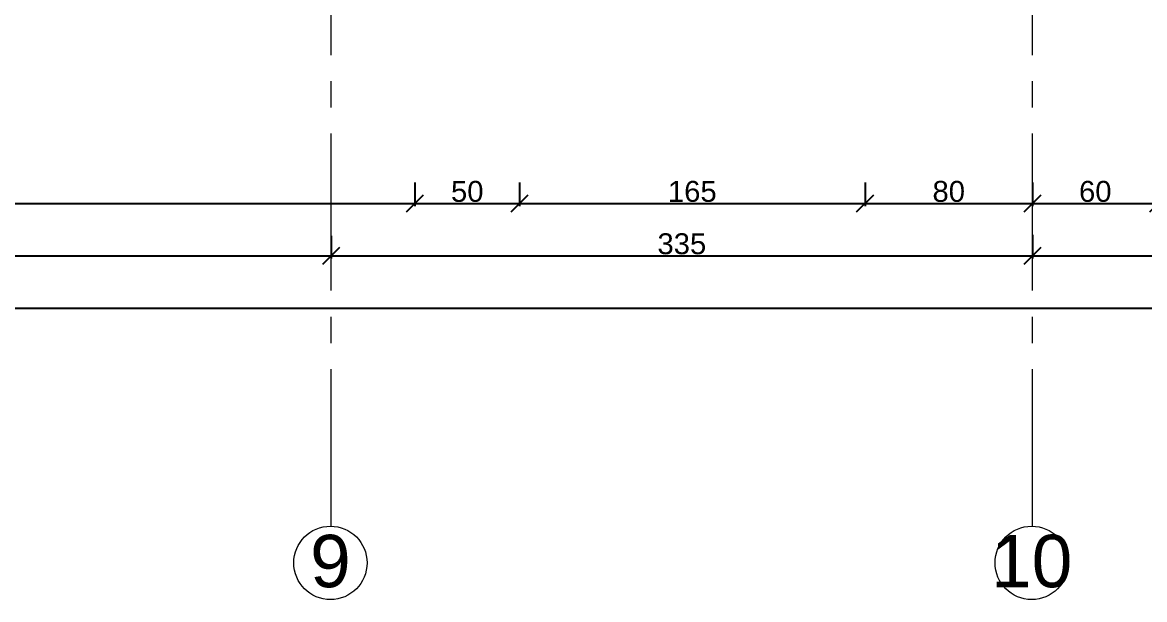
# Model space of a CAD drawing. Header units: centimetres. Extents: x 14449 to 53524, y -19051 to -10746.
# Drawn here: x 31145 to 31681, y -12615 to -12340 of the extents above; entities that cross this region are included whole.
import ezdxf

# ---------------------------------------------------------------- set-up
doc = ezdxf.new("R2010")
doc.units = ezdxf.units.CM
doc.linetypes.add('CENTER2', pattern=[112.5, 75, -12.5, 12.5, -12.5])
for name, color, linetype, lineweight in [('P-AKS', 255, 'Continuous', 5), ('P-ÖLÇÜ DIŞ', 245, 'Continuous', 9), ('rtm-sıva', 252, 'Continuous', 15)]:
    doc.layers.add(name, color=color, linetype=linetype, lineweight=lineweight)
doc.styles.add('arial_1_18', font='arial.ttf', dxfattribs={"height": 0.2})
doc.styles.get("Standard").update_dxf_attribs({"font": 'arial.ttf'})
doc.dimstyles.new('DIŞ ÖLÇÜ', dxfattribs={"dimtxt": 10, "dimasz": 8, "dimexe": 1.25, "dimexo": 0.625, "dimtad": 1, "dimdec": 0, "dimtxsty": 'Standard', "dimblk": 'OBLIQUE', "dimcen": 2.5, "dimse1": 1, "dimse2": 1, "dimclrd": 256, "dimclrt": 256, "dimadec": 0, "dimazin": 0, "dimtfac": 1, "dimtdec": 0, "dimtmove": 0, "dimatfit": 3, "dimldrblk": 'OBLIQUE', "dimfxl": 1, "dimarcsym": 0})

# ---------------------------------------------------------------- blocks, each defined once
blk = doc.blocks.new('YTUJ7U')
at = {"layer": 'P-AKS', "linetype": 'CENTER2'}
for points in [[(28007.12, -9962.63), (28007.12, -8554.55)], [(28342.12, -9962.63), (28342.12, -8554.55)]]:
    blk.add_lwpolyline(points, dxfattribs=at)
at = {"layer": 'P-AKS', "linetype": 'Continuous'}
for centre in [(28006.75, -9980.09), (28341.75, -9980.09)]:
    blk.add_circle(centre, 17.5, dxfattribs=at)
at = {"layer": 'P-AKS', "linetype": 'Continuous', "style": 'arial_1_18'}
for s, p in [('9', (27997.04, -9991.71)), ('10', (28322.33, -9991.71))]:
    blk.add_text(s, height=25, dxfattribs=at).set_placement(p)
blk = doc.blocks.new('_Oblique')
at = {"color": 0, "linetype": 'ByBlock', "lineweight": -2}
blk.add_line((-0.5, -0.5), (0.5, 0.5), dxfattribs=at)
blk = doc.blocks.new('*D4064')
at = {"layer": 'Defpoints', "color": 0, "transparency": 16777216}
for p in [(29315.72, -12463.91), (32402.38, -12463.91), (32402.38, -12476.07)]:
    blk.add_point(p, dxfattribs=at)
at = {"layer": 'P-ÖLÇÜ DIŞ', "color": 0, "lineweight": -2, "transparency": 16777216}
for p, q in [((29315.72, -12466.07), (29315.72, -12477.32)), ((32402.38, -12466.07), (32402.38, -12477.32))]:
    blk.add_line(p, q, dxfattribs=at)
at = {"layer": 'P-ÖLÇÜ DIŞ', "lineweight": -2, "transparency": 16777216}
blk.add_line((29315.72, -12476.07), (32402.38, -12476.07), dxfattribs=at)
at = {"layer": 'P-ÖLÇÜ DIŞ', "lineweight": -2, "transparency": 16777216, "xscale": 8, "yscale": 8, "zscale": 8, "rotation": 180}
blk.add_blockref('_Oblique', (29315.72, -12476.07), dxfattribs=at)
at = {"layer": 'P-ÖLÇÜ DIŞ', "lineweight": -2, "transparency": 16777216, "xscale": 8, "yscale": 8, "zscale": 8}
blk.add_blockref('_Oblique', (32402.38, -12476.07), dxfattribs=at)
at = {"layer": 'P-ÖLÇÜ DIŞ', "transparency": 16777216, "insert": (30859.05, -12470.34), "char_height": 10, "attachment_point": 5}
blk.add_mtext('3087', dxfattribs=at)
blk = doc.blocks.new('*D4071')
at = {"layer": 'Defpoints', "color": 0, "transparency": 16777216}
for p in [(30865.86, -12440.15), (31292.36, -12440.94), (31292.36, -12451.07)]:
    blk.add_point(p, dxfattribs=at)
at = {"layer": 'P-ÖLÇÜ DIŞ', "color": 0, "lineweight": -2, "transparency": 16777216}
for p, q in [((30865.86, -12441.07), (30865.86, -12452.32)), ((31292.36, -12441.56), (31292.36, -12452.32))]:
    blk.add_line(p, q, dxfattribs=at)
at = {"layer": 'P-ÖLÇÜ DIŞ', "lineweight": -2, "transparency": 16777216}
blk.add_line((30865.86, -12451.07), (31292.36, -12451.07), dxfattribs=at)
at = {"layer": 'P-ÖLÇÜ DIŞ', "lineweight": -2, "transparency": 16777216, "xscale": 8, "yscale": 8, "zscale": 8, "rotation": 180}
blk.add_blockref('_Oblique', (30865.86, -12451.07), dxfattribs=at)
at = {"layer": 'P-ÖLÇÜ DIŞ', "lineweight": -2, "transparency": 16777216, "xscale": 8, "yscale": 8, "zscale": 8}
blk.add_blockref('_Oblique', (31292.36, -12451.07), dxfattribs=at)
at = {"layer": 'P-ÖLÇÜ DIŞ', "transparency": 16777216, "insert": (31079.11, -12445.34), "char_height": 10, "attachment_point": 5}
blk.add_mtext('426', dxfattribs=at)
blk = doc.blocks.new('*D4072')
at = {"layer": 'Defpoints', "color": 0, "transparency": 16777216}
for p in [(31292.36, -12440.94), (31627.36, -12439.76), (31627.36, -12451.07)]:
    blk.add_point(p, dxfattribs=at)
at = {"layer": 'P-ÖLÇÜ DIŞ', "color": 0, "lineweight": -2, "transparency": 16777216}
for p, q in [((31627.36, -12441.07), (31627.36, -12452.32)), ((31292.36, -12441.56), (31292.36, -12452.32))]:
    blk.add_line(p, q, dxfattribs=at)
at = {"layer": 'P-ÖLÇÜ DIŞ', "lineweight": -2, "transparency": 16777216}
blk.add_line((31292.36, -12451.07), (31627.36, -12451.07), dxfattribs=at)
at = {"layer": 'P-ÖLÇÜ DIŞ', "lineweight": -2, "transparency": 16777216, "xscale": 8, "yscale": 8, "zscale": 8, "rotation": 180}
blk.add_blockref('_Oblique', (31292.36, -12451.07), dxfattribs=at)
at = {"layer": 'P-ÖLÇÜ DIŞ', "lineweight": -2, "transparency": 16777216, "xscale": 8, "yscale": 8, "zscale": 8}
blk.add_blockref('_Oblique', (31627.36, -12451.07), dxfattribs=at)
at = {"layer": 'P-ÖLÇÜ DIŞ', "transparency": 16777216, "insert": (31459.86, -12445.34), "char_height": 10, "attachment_point": 5}
blk.add_mtext('335', dxfattribs=at)
blk = doc.blocks.new('*D4073')
at = {"layer": 'Defpoints', "color": 0, "transparency": 16777216}
for p in [(31627.36, -12439.76), (32007.36, -12440.93), (32007.36, -12451.07)]:
    blk.add_point(p, dxfattribs=at)
at = {"layer": 'P-ÖLÇÜ DIŞ', "color": 0, "lineweight": -2, "transparency": 16777216}
for p, q in [((31627.36, -12441.07), (31627.36, -12452.32)), ((32007.36, -12441.56), (32007.36, -12452.32))]:
    blk.add_line(p, q, dxfattribs=at)
at = {"layer": 'P-ÖLÇÜ DIŞ', "lineweight": -2, "transparency": 16777216}
blk.add_line((31627.36, -12451.07), (32007.36, -12451.07), dxfattribs=at)
at = {"layer": 'P-ÖLÇÜ DIŞ', "lineweight": -2, "transparency": 16777216, "xscale": 8, "yscale": 8, "zscale": 8, "rotation": 180}
blk.add_blockref('_Oblique', (31627.36, -12451.07), dxfattribs=at)
at = {"layer": 'P-ÖLÇÜ DIŞ', "lineweight": -2, "transparency": 16777216, "xscale": 8, "yscale": 8, "zscale": 8}
blk.add_blockref('_Oblique', (32007.36, -12451.07), dxfattribs=at)
at = {"layer": 'P-ÖLÇÜ DIŞ', "transparency": 16777216, "insert": (31817.36, -12445.34), "char_height": 10, "attachment_point": 5}
blk.add_mtext('380', dxfattribs=at)
blk = doc.blocks.new('*D4081')
at = {"layer": 'Defpoints', "color": 0, "transparency": 16777216}
for p in [(31332.36, -12412.37), (31382.36, -12412.77), (31382.36, -12426.07)]:
    blk.add_point(p, dxfattribs=at)
at = {"layer": 'P-ÖLÇÜ DIŞ', "color": 0, "lineweight": -2, "transparency": 16777216}
for p, q in [((31332.36, -12416.07), (31332.36, -12427.32)), ((31382.36, -12416.07), (31382.36, -12427.32))]:
    blk.add_line(p, q, dxfattribs=at)
at = {"layer": 'P-ÖLÇÜ DIŞ', "lineweight": -2, "transparency": 16777216}
blk.add_line((31332.36, -12426.07), (31382.36, -12426.07), dxfattribs=at)
at = {"layer": 'P-ÖLÇÜ DIŞ', "lineweight": -2, "transparency": 16777216, "xscale": 8, "yscale": 8, "zscale": 8, "rotation": 180}
blk.add_blockref('_Oblique', (31332.36, -12426.07), dxfattribs=at)
at = {"layer": 'P-ÖLÇÜ DIŞ', "lineweight": -2, "transparency": 16777216, "xscale": 8, "yscale": 8, "zscale": 8}
blk.add_blockref('_Oblique', (31382.36, -12426.07), dxfattribs=at)
at = {"layer": 'P-ÖLÇÜ DIŞ', "transparency": 16777216, "insert": (31357.36, -12420.34), "char_height": 10, "attachment_point": 5}
blk.add_mtext('50', dxfattribs=at)
blk = doc.blocks.new('*D4082')
at = {"layer": 'Defpoints', "color": 0, "transparency": 16777216}
for p in [(31382.36, -12412.77), (31547.36, -12413.96), (31547.36, -12426.07)]:
    blk.add_point(p, dxfattribs=at)
at = {"layer": 'P-ÖLÇÜ DIŞ', "color": 0, "lineweight": -2, "transparency": 16777216}
for p, q in [((31382.36, -12416.07), (31382.36, -12427.32)), ((31547.36, -12416.07), (31547.36, -12427.32))]:
    blk.add_line(p, q, dxfattribs=at)
at = {"layer": 'P-ÖLÇÜ DIŞ', "lineweight": -2, "transparency": 16777216}
blk.add_line((31382.36, -12426.07), (31547.36, -12426.07), dxfattribs=at)
at = {"layer": 'P-ÖLÇÜ DIŞ', "lineweight": -2, "transparency": 16777216, "xscale": 8, "yscale": 8, "zscale": 8, "rotation": 180}
blk.add_blockref('_Oblique', (31382.36, -12426.07), dxfattribs=at)
at = {"layer": 'P-ÖLÇÜ DIŞ', "lineweight": -2, "transparency": 16777216, "xscale": 8, "yscale": 8, "zscale": 8}
blk.add_blockref('_Oblique', (31547.36, -12426.07), dxfattribs=at)
at = {"layer": 'P-ÖLÇÜ DIŞ', "transparency": 16777216, "insert": (31464.86, -12420.34), "char_height": 10, "attachment_point": 5}
blk.add_mtext('165', dxfattribs=at)
blk = doc.blocks.new('*D4088')
at = {"layer": 'Defpoints', "color": 0, "transparency": 16777216}
for p in [(31547.36, -12413.96), (31627.36, -12410.77), (31627.36, -12426.07)]:
    blk.add_point(p, dxfattribs=at)
at = {"layer": 'P-ÖLÇÜ DIŞ', "color": 0, "lineweight": -2, "transparency": 16777216}
for p, q in [((31547.36, -12416.07), (31547.36, -12427.32)), ((31627.36, -12416.07), (31627.36, -12427.32))]:
    blk.add_line(p, q, dxfattribs=at)
at = {"layer": 'P-ÖLÇÜ DIŞ', "lineweight": -2, "transparency": 16777216}
blk.add_line((31547.36, -12426.07), (31627.36, -12426.07), dxfattribs=at)
at = {"layer": 'P-ÖLÇÜ DIŞ', "lineweight": -2, "transparency": 16777216, "xscale": 8, "yscale": 8, "zscale": 8, "rotation": 180}
blk.add_blockref('_Oblique', (31547.36, -12426.07), dxfattribs=at)
at = {"layer": 'P-ÖLÇÜ DIŞ', "lineweight": -2, "transparency": 16777216, "xscale": 8, "yscale": 8, "zscale": 8}
blk.add_blockref('_Oblique', (31627.36, -12426.07), dxfattribs=at)
at = {"layer": 'P-ÖLÇÜ DIŞ', "transparency": 16777216, "insert": (31587.36, -12420.34), "char_height": 10, "attachment_point": 5}
blk.add_mtext('80', dxfattribs=at)
blk = doc.blocks.new('*D4089')
at = {"layer": 'Defpoints', "color": 0, "transparency": 16777216}
for p in [(31627.36, -12410.77), (31687.36, -12412.37), (31687.36, -12426.07)]:
    blk.add_point(p, dxfattribs=at)
at = {"layer": 'P-ÖLÇÜ DIŞ', "color": 0, "lineweight": -2, "transparency": 16777216}
for p, q in [((31627.36, -12416.07), (31627.36, -12427.32)), ((31687.36, -12416.07), (31687.36, -12427.32))]:
    blk.add_line(p, q, dxfattribs=at)
at = {"layer": 'P-ÖLÇÜ DIŞ', "lineweight": -2, "transparency": 16777216}
blk.add_line((31627.36, -12426.07), (31687.36, -12426.07), dxfattribs=at)
at = {"layer": 'P-ÖLÇÜ DIŞ', "lineweight": -2, "transparency": 16777216, "xscale": 8, "yscale": 8, "zscale": 8, "rotation": 180}
blk.add_blockref('_Oblique', (31627.36, -12426.07), dxfattribs=at)
at = {"layer": 'P-ÖLÇÜ DIŞ', "lineweight": -2, "transparency": 16777216, "xscale": 8, "yscale": 8, "zscale": 8}
blk.add_blockref('_Oblique', (31687.36, -12426.07), dxfattribs=at)
at = {"layer": 'P-ÖLÇÜ DIŞ', "transparency": 16777216, "insert": (31657.36, -12420.34), "char_height": 10, "attachment_point": 5}
blk.add_mtext('60', dxfattribs=at)
blk = doc.blocks.new('*D5023')
at = {"layer": 'Defpoints', "color": 0, "lineweight": 30, "transparency": 16777216}
for p in [(30788.36, -12308.05), (31332.36, -12308.05), (31332.36, -12426.07)]:
    blk.add_point(p, dxfattribs=at)
at = {"layer": 'P-ÖLÇÜ DIŞ', "color": 0, "lineweight": -2, "transparency": 16777216}
for p, q in [((30788.36, -12416.07), (30788.36, -12427.32)), ((31332.36, -12416.07), (31332.36, -12427.32))]:
    blk.add_line(p, q, dxfattribs=at)
at = {"layer": 'P-ÖLÇÜ DIŞ', "lineweight": -2, "transparency": 16777216}
blk.add_line((30788.36, -12426.07), (31332.36, -12426.07), dxfattribs=at)
at = {"layer": 'P-ÖLÇÜ DIŞ', "lineweight": -2, "transparency": 16777216, "xscale": 8, "yscale": 8, "zscale": 8, "rotation": 180}
blk.add_blockref('_Oblique', (30788.36, -12426.07), dxfattribs=at)
at = {"layer": 'P-ÖLÇÜ DIŞ', "lineweight": -2, "transparency": 16777216, "xscale": 8, "yscale": 8, "zscale": 8}
blk.add_blockref('_Oblique', (31332.36, -12426.07), dxfattribs=at)
at = {"layer": 'P-ÖLÇÜ DIŞ', "transparency": 16777216, "insert": (31060.36, -12420.36), "char_height": 10, "attachment_point": 5}
blk.add_mtext('544', dxfattribs=at)

msp = doc.modelspace()

# ---------------------------------------------------------------- block references
at = {"layer": 'rtm-sıva'}
msp.add_blockref('YTUJ7U', (3285.24, -2617.54), dxfattribs=at)

# ---------------------------------------------------------------- dimensions: what is measured, and where the dimension line sits
at = {"layer": 'P-ÖLÇÜ DIŞ'}
for base, p1, p2, override, picture, middle in [((31332.36, -12426.07), (30788.36, -12308.05), (31332.36, -12308.05), {"dimse1": 0, "dimse2": 0, "dimtmove": 1, "dimfxl": 10, "dimfxlon": 1}, '*D5023', (31060.36, -12420.36)), ((31382.36, -12426.07), (31332.36, -12412.37), (31382.36, -12412.77), {"dimse1": 0, "dimse2": 0, "dimtmove": 1, "dimfxl": 10, "dimfxlon": 1}, '*D4081', (31357.36, -12420.34)), ((31547.36, -12426.07), (31382.36, -12412.77), (31547.36, -12413.96), {"dimse1": 0, "dimse2": 0, "dimtmove": 1, "dimfxl": 10, "dimfxlon": 1}, '*D4082', (31464.86, -12420.34)), ((31627.36, -12426.07), (31547.36, -12413.96), (31627.36, -12410.77), {"dimse1": 0, "dimse2": 0, "dimtmove": 1, "dimfxl": 10, "dimfxlon": 1}, '*D4088', (31587.36, -12420.34)), ((31687.36, -12426.07), (31627.36, -12410.77), (31687.36, -12412.37), {"dimse1": 0, "dimse2": 0, "dimtmove": 1, "dimfxl": 10, "dimfxlon": 1}, '*D4089', (31657.36, -12420.34)), ((31292.362514, -12451.074696), (30865.862515, -12440.153862), (31292.362514, -12440.936158), {"dimse1": 0, "dimse2": 0, "dimtmove": 1, "dimfxl": 10, "dimfxlon": 1}, '*D4071', (31079.112515, -12445.343966)), ((31627.36, -12451.07), (31292.36, -12440.94), (31627.36, -12439.76), {"dimse1": 0, "dimse2": 0, "dimtmove": 1, "dimfxl": 10, "dimfxlon": 1}, '*D4072', (31459.86, -12445.34)), ((32007.36, -12451.07), (31627.36, -12439.76), (32007.36, -12440.93), {"dimse1": 0, "dimse2": 0, "dimtmove": 1, "dimfxl": 10, "dimfxlon": 1}, '*D4073', (31817.36, -12445.34)), ((32402.38, -12476.07), (29315.72, -12463.91), (32402.38, -12463.91), {"dimse1": 0, "dimse2": 0, "dimfxl": 10, "dimfxlon": 1}, '*D4064', (30859.05, -12470.34))]:
    dim = msp.add_linear_dim(base=base, p1=p1, p2=p2, dimstyle='DIŞ ÖLÇÜ', override=override, dxfattribs=at)
    dim.commit()
    dim.dimension.update_dxf_attribs({"geometry": picture, "text_midpoint": middle})

doc.saveas('drawing.dxf')
